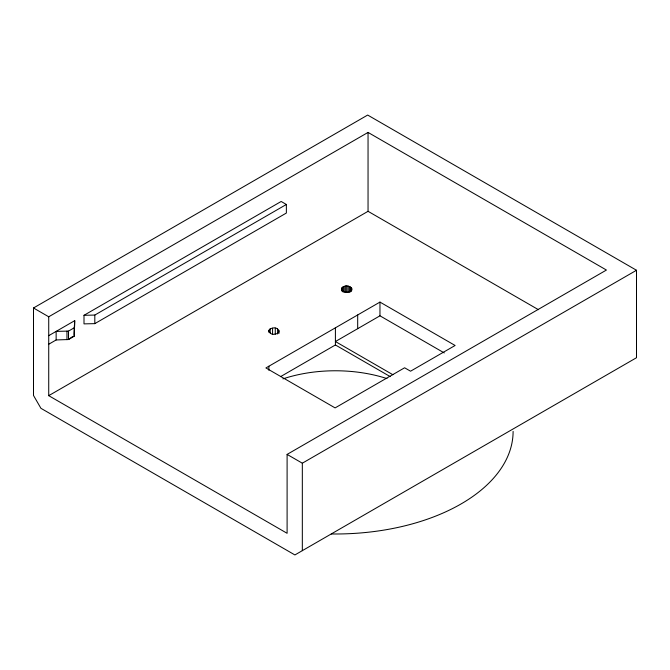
<?xml version="1.0" encoding="UTF-8"?>
<svg xmlns="http://www.w3.org/2000/svg" width="670" height="670" viewBox="0 0 670 670"><rect width="100%" height="100%" fill="white"/><g stroke="black" fill="none" stroke-linecap="round" stroke-linejoin="round"><path stroke-width="1" d="M48.726 344.246L56.146 339.958L68.507 339.522L74.236 336.214L74.713 320.662L48.726 335.67M272.564 334.204L272.564 328.149C277.589 326.081 282.271 333.417 275.278 334.003C270.253 336.08 265.563 328.736 272.564 328.149M275.278 334.204L275.278 328.149M344.07 292.488L344.07 286.433C347.805 283.946 355.762 289.272 349.321 291.684C345.586 294.172 337.63 288.854 344.07 286.433M345.335 292.187L345.335 286.132M346.7 292.078L346.7 286.031M348.057 292.187L348.057 286.132M349.321 292.488L349.321 286.433M74.236 336.214L74.713 320.662M72.645 336.524L68.507 339.522L68.507 331.097L74.236 327.798M33.5 307.991L367.671 115.056L636.5 270.261L636.5 357.721L294.901 554.944L40.929 408.315L33.5 395.451L33.5 307.991L48.726 316.776L368.048 132.417L606.425 270.043L287.103 454.402L287.103 533.295L48.726 395.668L48.726 316.776M84.001 315.302L281.166 201.469L286.366 204.467L286.366 213.043L94.813 323.635L84.001 323.878L84.001 315.302L94.813 315.059L286.366 204.467M48.726 395.668L368.048 211.31L538.445 309.691M379.965 302.095L265.898 367.947L335.109 407.904L404.621 367.78L410.559 371.205L455.114 345.486L379.965 302.095L379.965 315.813L444.252 352.931M379.965 315.813L335.41 341.541L392.938 374.748M280.562 376.632L335.41 344.966L390.241 376.624M287.103 454.402L302.329 463.196L636.5 270.261M68.507 331.097L56.146 331.382L56.146 339.958M66.966 331.131L66.975 339.698M368.048 132.417L368.048 211.31M357.688 314.959L357.688 328.677M351.767 288.276L351.767 290.294M351.248 287.547L351.248 291.584M350.41 286.919L350.41 291.961M342.981 286.919L342.981 291.961M342.152 287.547L342.152 291.584M341.625 288.276L341.625 290.294M335.41 327.823L335.41 344.966M302.329 463.196L302.329 550.656M278.996 330.293L278.996 333.317M277.631 328.937L277.631 333.978M270.211 328.937L270.211 332.965M268.846 330.293L268.846 332.312M268.871 366.23L268.871 370.267M94.813 315.059L94.813 323.635M74.42 325.126L74.42 333.694M74.295 326.91L74.295 335.327M513.103 431.405A177.692 102.594 0 0 1 331.307 533.965M282.899 378.893A105.023 60.635 0 0 1 386.975 378.584"/></g></svg>
